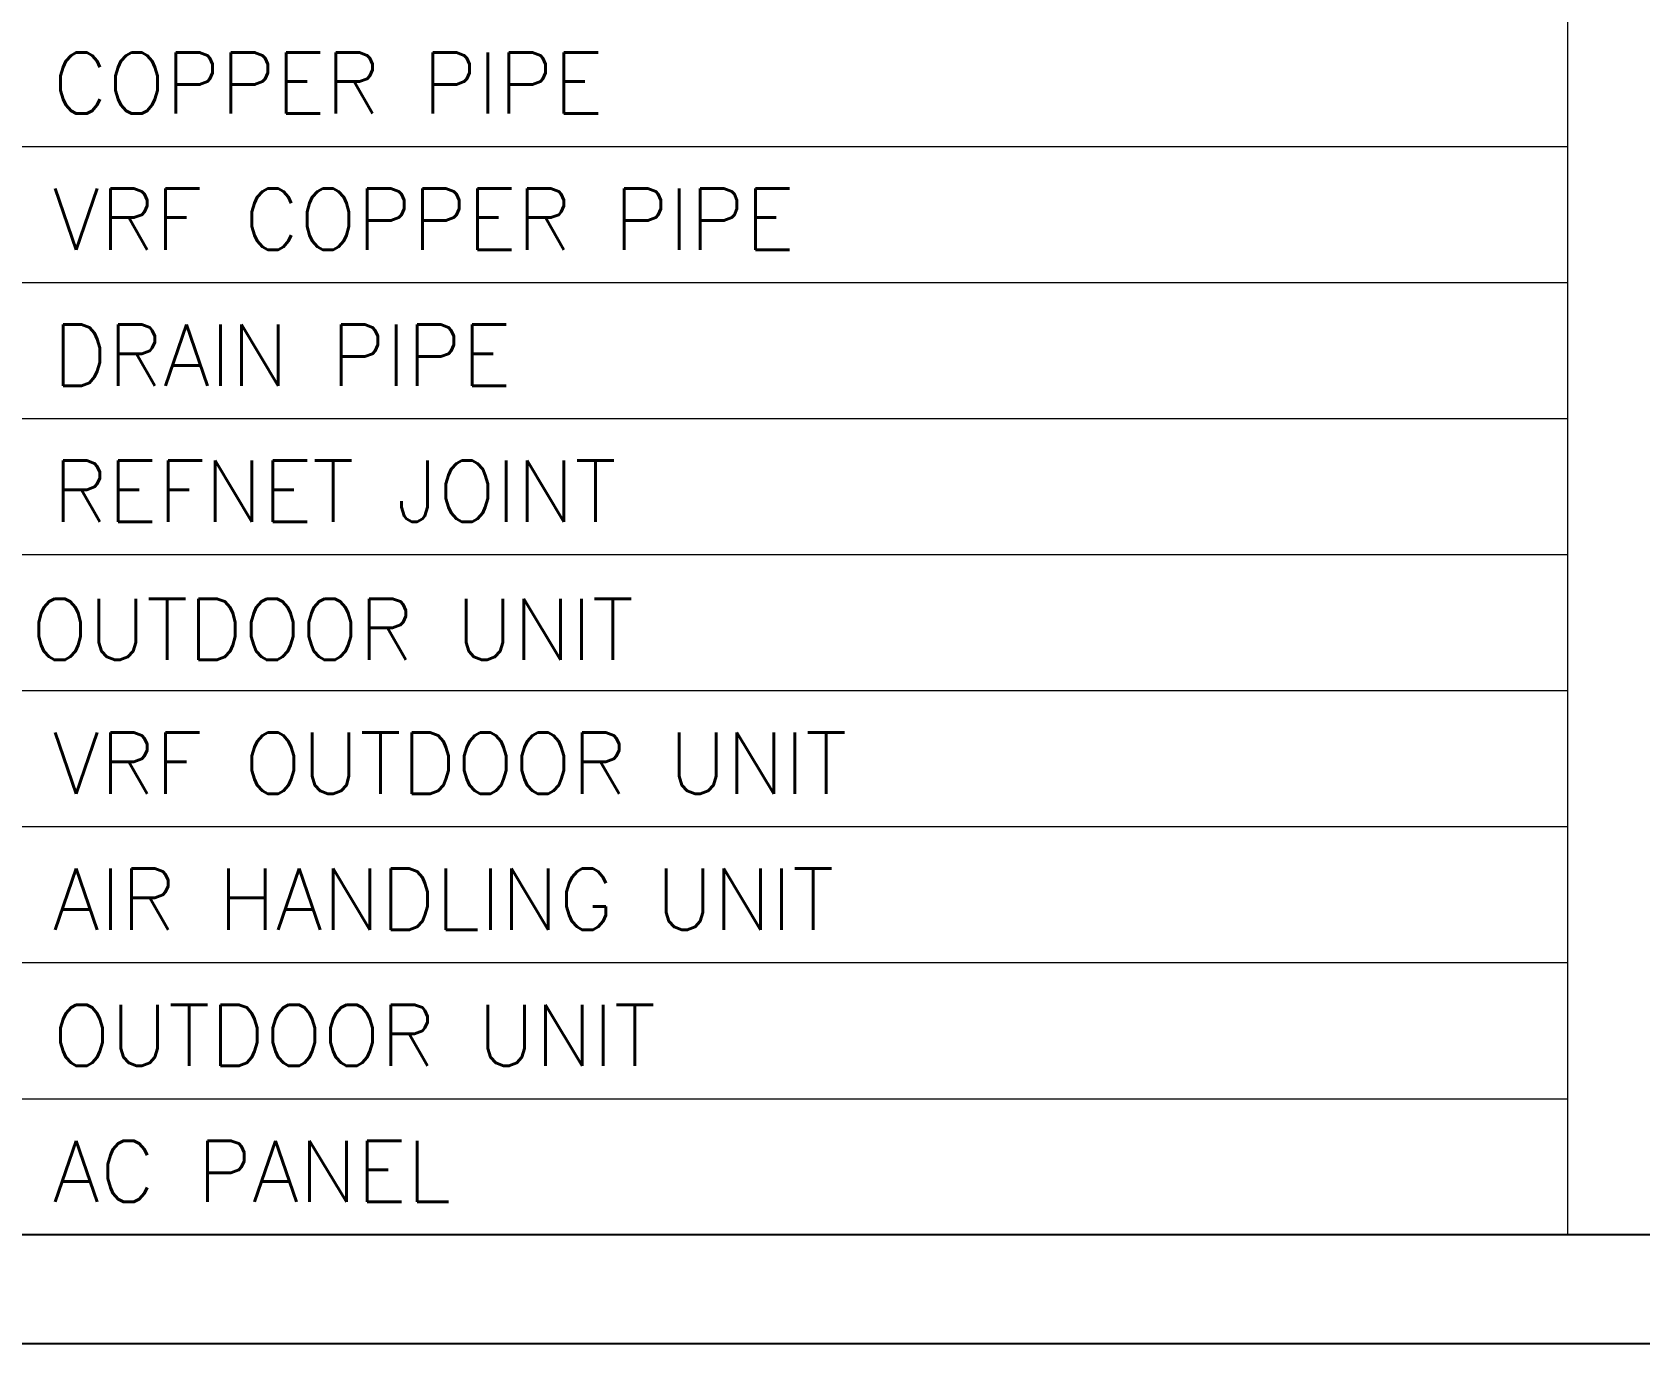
# Model space of a CAD drawing. Extents: x 3505867 to 3988380, y -625948 to -590408.
# Drawn here: x 3864625 to 3868041, y -625948 to -623161 of the extents above; entities that cross this region are included whole.
import ezdxf

# ---------------------------------------------------------------- set-up
doc = ezdxf.new("R2010")
doc.units = 0
doc.header["$LTSCALE"] = 6
doc.header["$MEASUREMENT"] = 0
doc.linetypes.add('ACAD_ISO04W100', pattern=[30, 24, -3, 0, -3])
doc.linetypes.add('CONTINU', pattern=[0])
doc.layers.get('0').update_dxf_attribs({"linetype": 'CONTINUOUS'})
doc.layers.add('axes', color=40, linetype='ACAD_ISO04W100', lineweight=25)
doc.layers.add('ELE-LIGHTING WIRRING', color=7, linetype='CONTINUOUS')
doc.styles.get("Standard").update_dxf_attribs({"font": 'SIMPLEX'})

msp = doc.modelspace()

# ---------------------------------------------------------------- linework, layer by layer
for points in [[(3890773, -593936.6), (3890773, -625948), (3845691.8, -625948), (3845691.8, -593936.6)], [(3890541.2, -594168.4), (3890541.2, -625716.2), (3845923.7, -625716.2), (3845923.7, -594168.4)]]:
    msp.add_lwpolyline(points, close=True)
at = {"layer": 'axes', "color": 7, "linetype": 'CONTINU', "lineweight": 0}
for p, q in [((3862928.4, -623404.3), (3867888, -623404.3)), ((3862928.4, -623693.3), (3867888, -623693.3)), ((3862928.4, -623982.3), (3867888, -623982.3)), ((3862928.4, -624271.2), (3867888, -624271.2)), ((3862928.4, -624560.2), (3867888, -624560.2)), ((3862928.4, -624849.2), (3867888, -624849.2)), ((3862928.4, -625138.2), (3867888, -625138.2)), ((3862928.4, -625427.2), (3867888, -625427.2)), ((3862928.4, -625716.2), (3867888, -625716.2))]:
    msp.add_line(p, q, dxfattribs=at)
msp.add_lwpolyline([(3862928.4, -625716.2), (3862928.4, -620915.3), (3867888, -620915.3), (3867888, -625716.2)], dxfattribs=at)

# ---------------------------------------------------------------- texts
at = {"layer": 'ELE-LIGHTING WIRRING', "color": 7, "linetype": 'CONTINU', "lineweight": 0, "char_height": 130, "width": 3616.807, "attachment_point": 1}
for s, insert in [('{\\C256;COPPER PIPE}', (3864668.7, -623204.6)), ('{\\C256;VRF COPPER PIPE}', (3864668.7, -623493.6)), ('{\\C256;DRAIN PIPE}', (3864668.7, -623782.6)), ('{\\C256;REFNET JOINT}', (3864668.7, -624071.5)), ('{\\C256; OUTDOOR UNIT}', (3864533.1, -624365)), ('{\\C256;VRF OUTDOOR UNIT}', (3864668.7, -624649.5)), ('{\\C256;AIR HANDLING UNIT}', (3864668.7, -624938.5)), ('{\\C256;OUTDOOR UNIT}', (3864668.7, -625227.5)), ('{\\C256;AC PANEL}', (3864668.7, -625516.5))]:
    msp.add_mtext(s, dxfattribs=dict(at, insert=insert))

doc.saveas('drawing.dxf')
